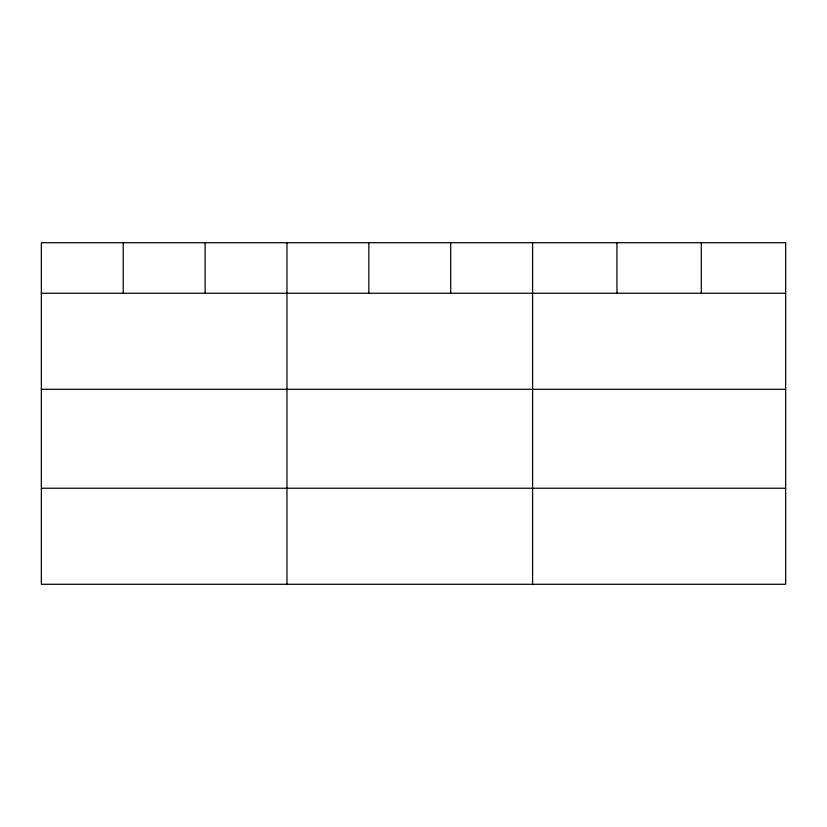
<?xml version="1.0" encoding="UTF-8"?>
<svg xmlns="http://www.w3.org/2000/svg" width="827" height="827" viewBox="0 0 827 827"><rect width="100%" height="100%" fill="white"/><g stroke="black" fill="none" stroke-linecap="round" stroke-linejoin="round"><path stroke-width="1.24" d="M41.35 293.254L785.65 293.254M41.35 389.29L785.65 389.29M41.35 488.24L785.65 488.24M701.296 242.714L701.296 293.254M616.942 242.714L616.942 293.254M532.588 242.714L532.588 584.286M450.715 242.714L450.715 293.254M368.842 242.714L368.842 293.254M286.969 242.714L286.969 584.286M205.096 242.714L205.096 293.254M123.223 242.714L123.223 293.254M785.65 242.714L41.35 242.714L41.35 584.286L785.65 584.286L785.65 242.714"/></g></svg>
